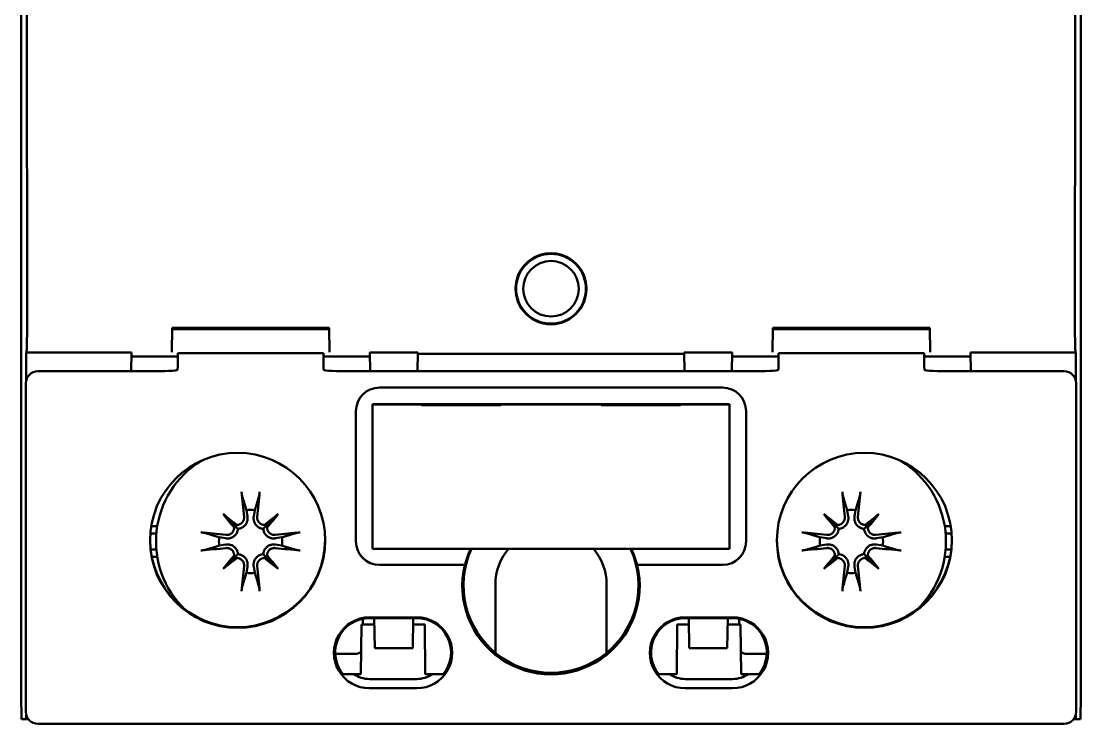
# Model space of a CAD drawing. Header units: millimetres. Extents: x 24 to 118, y 71 to 186.
# Drawn here: x 73.21 to 118.01, y 71.03 to 100.73 of the extents above; entities that cross this region are included whole.
import ezdxf

# ---------------------------------------------------------------- set-up
doc = ezdxf.new("R2010")
doc.units = ezdxf.units.MM
doc.header["$LTSCALE"] = 0.666667
doc.layers.add('Arêtes visibles(ISO)', color=7, linetype='Continuous', lineweight=50)

msp = doc.modelspace()

# ---------------------------------------------------------------- linework, layer by layer
at = {"layer": 'Arêtes visibles(ISO)'}
for p, q in [((73.214, 79.129), (73.214, 122.329)), ((118.014, 122.329), (118.014, 79.129)), ((79.597, 87.771), (79.579, 86.741)), ((79.596, 87.711), (86.232, 87.711)), ((79.597, 87.771), (86.231, 87.771)), ((86.249, 86.741), (86.231, 87.771)), ((104.997, 87.771), (104.979, 86.741)), ((104.996, 87.711), (111.632, 87.711)), ((104.997, 87.771), (111.631, 87.771)), ((111.649, 86.741), (111.631, 87.771)), ((73.423, 86.729), (73.435, 86.741)), ((73.423, 85.527), (73.423, 86.729)), ((73.423, 86.729), (77.88, 86.729)), ((77.866, 85.932), (77.88, 86.729)), ((77.877, 86.551), (79.838, 86.551)), ((79.838, 86.483), (79.838, 86.701)), ((85.99, 86.701), (79.838, 86.701)), ((85.99, 86.701), (85.99, 86.483)), ((85.99, 86.551), (87.951, 86.551)), ((87.948, 86.729), (89.984, 86.729)), ((87.948, 86.729), (87.962, 85.932)), ((89.984, 86.729), (89.97, 85.932)), ((89.983, 86.669), (101.244, 86.669)), ((101.243, 86.729), (103.28, 86.729)), ((101.243, 86.729), (101.257, 85.932)), ((103.266, 85.932), (103.28, 86.729)), ((103.277, 86.551), (105.238, 86.551)), ((105.238, 86.483), (105.238, 86.701)), ((111.39, 86.701), (105.238, 86.701)), ((111.39, 86.701), (111.39, 86.483)), ((111.39, 86.551), (113.351, 86.551)), ((113.348, 86.729), (117.804, 86.729)), ((113.348, 86.729), (113.362, 85.932)), ((117.792, 86.741), (117.804, 86.729)), ((117.804, 86.729), (117.805, 85.527)), ((73.914, 85.932), (78.328, 85.932)), ((87.5, 85.932), (103.728, 85.932)), ((112.9, 85.932), (117.314, 85.932)), ((73.414, 85.432), (73.414, 71.534)), ((88.364, 85.245), (102.864, 85.245)), ((117.814, 71.534), (117.814, 85.432)), ((87.364, 78.746), (87.364, 84.245)), ((89.014, 84.541), (88.064, 84.541)), ((88.064, 84.527), (88.064, 84.541)), ((88.064, 84.527), (90.134, 84.527)), ((88.064, 78.427), (88.064, 84.527)), ((89.014, 84.541), (89.014, 84.548)), ((89.014, 84.548), (90.112, 84.548)), ((90.134, 84.527), (90.112, 84.548)), ((93.516, 84.548), (90.112, 84.548)), ((90.134, 84.496), (90.134, 84.527)), ((93.494, 84.496), (90.134, 84.496)), ((93.516, 84.548), (93.494, 84.527)), ((93.494, 84.527), (97.734, 84.527)), ((93.494, 84.527), (93.494, 84.496)), ((93.516, 84.548), (94.614, 84.548)), ((94.614, 84.541), (94.614, 84.548)), ((96.614, 84.541), (94.614, 84.541)), ((96.614, 84.541), (96.614, 84.548)), ((96.614, 84.548), (97.712, 84.548)), ((97.734, 84.527), (97.712, 84.548)), ((101.116, 84.548), (97.712, 84.548)), ((97.734, 84.496), (97.734, 84.527)), ((101.094, 84.496), (97.734, 84.496)), ((101.116, 84.548), (101.094, 84.527)), ((101.094, 84.527), (103.164, 84.527)), ((101.094, 84.527), (101.094, 84.496)), ((101.116, 84.548), (102.214, 84.548)), ((102.214, 84.541), (102.214, 84.548)), ((103.164, 84.541), (102.214, 84.541)), ((103.164, 84.527), (103.164, 84.541)), ((103.164, 84.527), (103.164, 78.427)), ((103.864, 84.245), (103.864, 78.746)), ((81.753, 79.902), (82.241, 79.414)), ((82.737, 80.067), (82.782, 79.796)), ((83.045, 79.796), (83.091, 80.067)), ((84.074, 79.902), (83.587, 79.414)), ((107.153, 79.902), (107.641, 79.414)), ((108.137, 80.067), (108.182, 79.796)), ((108.445, 79.796), (108.491, 80.067)), ((109.474, 79.902), (108.987, 79.414)), ((78.713, 79.388), (78.967, 79.393)), ((82.241, 79.414), (82.377, 79.278)), ((83.587, 79.414), (83.45, 79.278)), ((107.641, 79.414), (107.777, 79.278)), ((108.987, 79.414), (108.85, 79.278)), ((112.26, 79.393), (112.515, 79.388)), ((73.214, 72.229), (73.214, 79.129)), ((78.676, 79.084), (78.928, 79.084)), ((81.859, 78.873), (81.587, 78.918)), ((84.24, 78.918), (83.969, 78.873)), ((107.259, 78.873), (106.987, 78.918)), ((109.64, 78.918), (109.369, 78.873)), ((112.552, 79.084), (112.299, 79.084)), ((118.014, 79.129), (118.014, 72.229)), ((81.587, 78.564), (81.859, 78.61)), ((83.969, 78.61), (84.24, 78.564)), ((103.164, 78.427), (88.064, 78.427)), ((106.987, 78.564), (107.259, 78.61)), ((109.369, 78.61), (109.64, 78.564)), ((78.688, 78.398), (78.928, 78.398)), ((78.967, 78.089), (78.735, 78.094)), ((81.753, 77.58), (82.241, 78.068)), ((82.241, 78.068), (82.377, 78.205)), ((83.587, 78.068), (83.45, 78.205)), ((84.074, 77.58), (83.587, 78.068)), ((107.153, 77.58), (107.641, 78.068)), ((107.641, 78.068), (107.777, 78.205)), ((108.987, 78.068), (108.85, 78.205)), ((109.474, 77.58), (108.987, 78.068)), ((112.492, 78.094), (112.26, 78.089)), ((112.54, 78.398), (112.299, 78.398)), ((82.782, 77.686), (82.737, 77.415)), ((83.091, 77.415), (83.045, 77.686)), ((88.364, 77.749), (91.978, 77.749)), ((91.967, 77.746), (88.364, 77.746)), ((91.978, 77.749), (91.967, 77.746)), ((99.26, 77.746), (99.249, 77.749)), ((99.249, 77.749), (102.864, 77.749)), ((102.864, 77.746), (99.26, 77.746)), ((108.182, 77.686), (108.137, 77.415)), ((108.491, 77.415), (108.445, 77.686)), ((93.264, 74.034), (93.264, 76.921)), ((97.964, 76.921), (97.964, 74.034)), ((87.664, 75.472), (87.664, 75.229)), ((87.938, 75.533), (89.938, 75.533)), ((89.938, 75.498), (87.938, 75.498)), ((88.144, 75.498), (88.166, 74.229)), ((89.788, 75.498), (89.766, 74.229)), ((101.29, 75.533), (103.29, 75.533)), ((103.29, 75.498), (101.29, 75.498)), ((101.439, 75.498), (101.462, 74.229)), ((103.061, 74.229), (103.084, 75.498)), ((103.564, 75.229), (103.564, 75.472)), ((87.599, 75.229), (87.578, 73.134)), ((88.149, 75.229), (87.599, 75.229)), ((90.278, 75.229), (89.783, 75.229)), ((90.278, 75.229), (90.299, 73.134)), ((100.949, 75.229), (100.928, 73.134)), ((101.444, 75.229), (100.949, 75.229)), ((103.628, 75.229), (103.079, 75.229)), ((103.628, 75.229), (103.649, 73.134)), ((87.364, 73.991), (86.492, 73.991)), ((88.166, 74.229), (89.766, 74.229)), ((101.462, 74.229), (103.061, 74.229)), ((104.736, 73.991), (103.864, 73.991)), ((86.818, 73.134), (87.276, 73.134)), ((87.276, 73.134), (87.578, 73.134)), ((90.299, 73.134), (90.6, 73.134)), ((90.6, 73.134), (91.058, 73.134)), ((100.17, 73.134), (100.628, 73.134)), ((100.628, 73.134), (100.928, 73.134)), ((103.649, 73.134), (103.952, 73.134)), ((103.952, 73.134), (104.409, 73.134)), ((89.938, 72.926), (87.938, 72.926)), ((101.29, 72.926), (103.29, 72.926)), ((73.231, 71.229), (73.214, 72.229)), ((89.938, 72.534), (87.938, 72.534)), ((103.29, 72.534), (101.29, 72.534)), ((118.014, 72.229), (117.996, 71.229)), ((73.418, 71.229), (73.419, 71.465)), ((117.809, 71.465), (117.809, 71.229)), ((73.231, 71.229), (73.418, 71.229)), ((73.418, 71.229), (73.518, 71.229)), ((73.914, 71.034), (73.957, 71.034)), ((73.957, 71.034), (117.27, 71.034)), ((117.27, 71.034), (117.314, 71.034)), ((117.71, 71.229), (117.809, 71.229)), ((117.809, 71.229), (117.996, 71.229))]:
    msp.add_line(p, q, dxfattribs=at)
at = {"layer": 'Arêtes visibles(ISO)', "flags": 128}
for points in [[(94.165, 89.033), (94.139, 89.145), (94.123, 89.258), (94.115, 89.37), (94.115, 89.48), (94.124, 89.592), (94.141, 89.704), (94.167, 89.817), (94.202, 89.927), (94.245, 90.035), (94.297, 90.14), (94.357, 90.239), (94.423, 90.333), (94.495, 90.42), (94.572, 90.5), (94.655, 90.575), (94.746, 90.644), (94.843, 90.708), (94.945, 90.764), (95.052, 90.812), (95.162, 90.851), (95.275, 90.882), (95.389, 90.904), (95.502, 90.917), (95.614, 90.921)], [(95.614, 90.921), (95.726, 90.917), (95.839, 90.904), (95.953, 90.882), (96.065, 90.851), (96.176, 90.812), (96.282, 90.764), (96.385, 90.708), (96.482, 90.644), (96.572, 90.575), (96.656, 90.5), (96.733, 90.42), (96.805, 90.333), (96.871, 90.239), (96.93, 90.14), (96.982, 90.035), (97.026, 89.927), (97.06, 89.817), (97.086, 89.704), (97.104, 89.592), (97.113, 89.48), (97.113, 89.37), (97.105, 89.258), (97.088, 89.145), (97.063, 89.033)], [(97.063, 89.033), (97.013, 88.881), (96.945, 88.731), (96.86, 88.587), (96.76, 88.454), (96.647, 88.334), (96.527, 88.231), (96.396, 88.141), (96.251, 88.064), (96.097, 88.001), (95.936, 87.957), (95.774, 87.93), (95.614, 87.921), (95.454, 87.93), (95.291, 87.957), (95.131, 88.001), (94.976, 88.064), (94.832, 88.141), (94.7, 88.231), (94.58, 88.334), (94.468, 88.454), (94.367, 88.587), (94.282, 88.731), (94.215, 88.881), (94.165, 89.033)], [(79.799, 85.974), (79.801, 85.975), (79.803, 85.975), (79.805, 85.976), (79.806, 85.977), (79.808, 85.978), (79.809, 85.979), (79.811, 85.981), (79.812, 85.983), (79.814, 85.985), (79.815, 85.987), (79.816, 85.989), (79.817, 85.992), (79.818, 85.994), (79.819, 85.997), (79.82, 86), (79.821, 86.004), (79.822, 86.007), (79.823, 86.011), (79.824, 86.014), (79.824, 86.018), (79.825, 86.023), (79.825, 86.027), (79.826, 86.032), (79.826, 86.036)], [(86.001, 86.036), (86.002, 86.032), (86.002, 86.027), (86.003, 86.023), (86.003, 86.018), (86.004, 86.014), (86.004, 86.011), (86.005, 86.007), (86.006, 86.004), (86.007, 86), (86.008, 85.997), (86.009, 85.994), (86.01, 85.992), (86.011, 85.989), (86.013, 85.987), (86.014, 85.985), (86.015, 85.983), (86.017, 85.981), (86.018, 85.979), (86.02, 85.978), (86.021, 85.977), (86.023, 85.976), (86.025, 85.975), (86.026, 85.975), (86.028, 85.974)], [(105.199, 85.974), (105.201, 85.975), (105.203, 85.975), (105.205, 85.976), (105.206, 85.977), (105.208, 85.978), (105.209, 85.979), (105.211, 85.981), (105.212, 85.983), (105.214, 85.985), (105.215, 85.987), (105.216, 85.989), (105.217, 85.992), (105.218, 85.994), (105.219, 85.997), (105.22, 86), (105.221, 86.004), (105.222, 86.007), (105.223, 86.011), (105.224, 86.014), (105.224, 86.018), (105.225, 86.023), (105.225, 86.027), (105.226, 86.032), (105.226, 86.036)], [(111.401, 86.036), (111.402, 86.032), (111.402, 86.027), (111.403, 86.023), (111.403, 86.018), (111.404, 86.014), (111.404, 86.011), (111.405, 86.007), (111.406, 86.004), (111.407, 86), (111.408, 85.997), (111.409, 85.994), (111.41, 85.992), (111.411, 85.989), (111.413, 85.987), (111.414, 85.985), (111.415, 85.983), (111.417, 85.981), (111.418, 85.979), (111.42, 85.978), (111.421, 85.977), (111.423, 85.976), (111.425, 85.975), (111.426, 85.975), (111.428, 85.974)], [(82.563, 80.639), (82.562, 80.643), (82.561, 80.648), (82.559, 80.654), (82.558, 80.66), (82.556, 80.667), (82.555, 80.673), (82.553, 80.681), (82.552, 80.688), (82.55, 80.697), (82.549, 80.705), (82.548, 80.714), (82.546, 80.723), (82.545, 80.732), (82.543, 80.741), (82.542, 80.751), (82.541, 80.761), (82.539, 80.771), (82.538, 80.781), (82.537, 80.79), (82.536, 80.8), (82.535, 80.81), (82.534, 80.82), (82.533, 80.83), (82.532, 80.839)], [(83.296, 80.839), (83.295, 80.83), (83.294, 80.82), (83.293, 80.81), (83.292, 80.8), (83.291, 80.79), (83.289, 80.781), (83.288, 80.771), (83.287, 80.761), (83.286, 80.751), (83.284, 80.741), (83.283, 80.732), (83.281, 80.723), (83.28, 80.714), (83.279, 80.705), (83.277, 80.697), (83.276, 80.688), (83.274, 80.681), (83.273, 80.673), (83.271, 80.667), (83.27, 80.66), (83.268, 80.654), (83.267, 80.648), (83.266, 80.643), (83.264, 80.639)], [(107.963, 80.639), (107.962, 80.643), (107.961, 80.648), (107.959, 80.654), (107.958, 80.66), (107.956, 80.667), (107.955, 80.673), (107.953, 80.681), (107.952, 80.688), (107.95, 80.697), (107.949, 80.705), (107.948, 80.714), (107.946, 80.723), (107.945, 80.732), (107.943, 80.741), (107.942, 80.751), (107.941, 80.761), (107.939, 80.771), (107.938, 80.781), (107.937, 80.79), (107.936, 80.8), (107.935, 80.81), (107.934, 80.82), (107.933, 80.83), (107.932, 80.839)], [(108.696, 80.839), (108.695, 80.83), (108.694, 80.82), (108.693, 80.81), (108.692, 80.8), (108.691, 80.79), (108.689, 80.781), (108.688, 80.771), (108.687, 80.761), (108.686, 80.751), (108.684, 80.741), (108.683, 80.732), (108.681, 80.723), (108.68, 80.714), (108.679, 80.705), (108.677, 80.697), (108.676, 80.688), (108.674, 80.681), (108.673, 80.673), (108.671, 80.667), (108.67, 80.66), (108.668, 80.654), (108.667, 80.648), (108.666, 80.643), (108.664, 80.639)], [(82.563, 80.638), (82.572, 80.61), (82.58, 80.583), (82.589, 80.555), (82.597, 80.528), (82.605, 80.502), (82.613, 80.476), (82.62, 80.45), (82.628, 80.425), (82.636, 80.4), (82.643, 80.376), (82.65, 80.352), (82.658, 80.328), (82.665, 80.304), (82.672, 80.281), (82.679, 80.258), (82.686, 80.236), (82.692, 80.214), (82.699, 80.192), (82.705, 80.171), (82.712, 80.149), (82.718, 80.128), (82.724, 80.108), (82.731, 80.088), (82.737, 80.067)], [(83.091, 80.067), (83.097, 80.088), (83.103, 80.108), (83.109, 80.128), (83.116, 80.149), (83.122, 80.171), (83.129, 80.192), (83.135, 80.214), (83.142, 80.236), (83.149, 80.258), (83.156, 80.281), (83.163, 80.304), (83.17, 80.328), (83.177, 80.352), (83.184, 80.376), (83.192, 80.4), (83.199, 80.425), (83.207, 80.45), (83.215, 80.476), (83.223, 80.502), (83.231, 80.528), (83.239, 80.555), (83.247, 80.583), (83.256, 80.61), (83.264, 80.638)], [(107.963, 80.638), (107.972, 80.61), (107.98, 80.583), (107.989, 80.555), (107.997, 80.528), (108.005, 80.502), (108.013, 80.476), (108.02, 80.45), (108.028, 80.425), (108.036, 80.4), (108.043, 80.376), (108.05, 80.352), (108.058, 80.328), (108.065, 80.304), (108.072, 80.281), (108.079, 80.258), (108.086, 80.236), (108.092, 80.214), (108.099, 80.192), (108.105, 80.171), (108.112, 80.149), (108.118, 80.128), (108.124, 80.108), (108.131, 80.088), (108.137, 80.067)], [(108.491, 80.067), (108.497, 80.088), (108.503, 80.108), (108.509, 80.128), (108.516, 80.149), (108.522, 80.171), (108.529, 80.192), (108.535, 80.214), (108.542, 80.236), (108.549, 80.258), (108.556, 80.281), (108.563, 80.304), (108.57, 80.328), (108.577, 80.352), (108.584, 80.376), (108.592, 80.4), (108.599, 80.425), (108.607, 80.45), (108.615, 80.476), (108.623, 80.502), (108.631, 80.528), (108.639, 80.555), (108.647, 80.583), (108.656, 80.61), (108.664, 80.638)], [(82.636, 79.778), (82.637, 79.758), (82.637, 79.737), (82.636, 79.715), (82.633, 79.694), (82.628, 79.672), (82.622, 79.651), (82.615, 79.631), (82.606, 79.611), (82.596, 79.592), (82.584, 79.574), (82.572, 79.557), (82.559, 79.541), (82.544, 79.525), (82.528, 79.511), (82.51, 79.497), (82.492, 79.485), (82.473, 79.474), (82.453, 79.465), (82.433, 79.457), (82.412, 79.45), (82.391, 79.445), (82.37, 79.442), (82.35, 79.44), (82.328, 79.439)], [(82.782, 79.796), (82.786, 79.769), (82.788, 79.74), (82.788, 79.711), (82.787, 79.682), (82.783, 79.652), (82.778, 79.622), (82.77, 79.593), (82.76, 79.565), (82.749, 79.537), (82.737, 79.511), (82.722, 79.485), (82.705, 79.459), (82.685, 79.434), (82.663, 79.41), (82.64, 79.387), (82.615, 79.366), (82.588, 79.348), (82.561, 79.331), (82.533, 79.317), (82.503, 79.305), (82.472, 79.294), (82.44, 79.286), (82.409, 79.281), (82.377, 79.278)], [(83.45, 79.278), (83.419, 79.281), (83.387, 79.286), (83.356, 79.294), (83.325, 79.305), (83.295, 79.317), (83.266, 79.331), (83.239, 79.348), (83.213, 79.366), (83.188, 79.387), (83.164, 79.41), (83.142, 79.434), (83.123, 79.459), (83.106, 79.485), (83.091, 79.511), (83.078, 79.537), (83.067, 79.565), (83.058, 79.593), (83.05, 79.622), (83.044, 79.652), (83.041, 79.682), (83.039, 79.711), (83.04, 79.74), (83.042, 79.769), (83.045, 79.796)], [(83.499, 79.439), (83.478, 79.44), (83.457, 79.442), (83.436, 79.446), (83.415, 79.451), (83.394, 79.457), (83.373, 79.465), (83.353, 79.475), (83.334, 79.486), (83.316, 79.498), (83.299, 79.511), (83.284, 79.525), (83.269, 79.54), (83.256, 79.557), (83.243, 79.574), (83.231, 79.593), (83.221, 79.612), (83.212, 79.632), (83.205, 79.653), (83.199, 79.674), (83.194, 79.695), (83.192, 79.716), (83.19, 79.737), (83.19, 79.757), (83.192, 79.778)], [(108.036, 79.778), (108.037, 79.758), (108.037, 79.737), (108.036, 79.715), (108.033, 79.694), (108.028, 79.672), (108.022, 79.651), (108.015, 79.631), (108.006, 79.611), (107.996, 79.592), (107.984, 79.574), (107.972, 79.557), (107.959, 79.541), (107.944, 79.525), (107.928, 79.511), (107.91, 79.497), (107.892, 79.485), (107.873, 79.474), (107.853, 79.465), (107.833, 79.457), (107.812, 79.45), (107.791, 79.445), (107.77, 79.442), (107.75, 79.44), (107.728, 79.439)], [(108.182, 79.796), (108.186, 79.769), (108.188, 79.74), (108.188, 79.711), (108.187, 79.682), (108.183, 79.652), (108.178, 79.622), (108.17, 79.593), (108.16, 79.565), (108.149, 79.537), (108.137, 79.511), (108.122, 79.485), (108.105, 79.459), (108.085, 79.434), (108.063, 79.41), (108.04, 79.387), (108.015, 79.366), (107.988, 79.348), (107.961, 79.331), (107.933, 79.317), (107.903, 79.305), (107.872, 79.294), (107.84, 79.286), (107.809, 79.281), (107.777, 79.278)], [(108.85, 79.278), (108.819, 79.281), (108.787, 79.286), (108.756, 79.294), (108.725, 79.305), (108.695, 79.317), (108.666, 79.331), (108.639, 79.348), (108.613, 79.366), (108.588, 79.387), (108.564, 79.41), (108.542, 79.434), (108.523, 79.459), (108.506, 79.485), (108.491, 79.511), (108.478, 79.537), (108.467, 79.565), (108.458, 79.593), (108.45, 79.622), (108.444, 79.652), (108.441, 79.682), (108.439, 79.711), (108.44, 79.74), (108.442, 79.769), (108.445, 79.796)], [(108.899, 79.439), (108.878, 79.44), (108.857, 79.442), (108.836, 79.446), (108.815, 79.451), (108.794, 79.457), (108.773, 79.465), (108.753, 79.475), (108.734, 79.486), (108.716, 79.498), (108.699, 79.511), (108.684, 79.525), (108.669, 79.54), (108.656, 79.557), (108.643, 79.574), (108.631, 79.593), (108.621, 79.612), (108.612, 79.632), (108.605, 79.653), (108.599, 79.674), (108.594, 79.695), (108.592, 79.716), (108.59, 79.737), (108.59, 79.757), (108.592, 79.778)], [(82.216, 79.327), (82.215, 79.306), (82.213, 79.285), (82.209, 79.263), (82.204, 79.242), (82.198, 79.221), (82.19, 79.201), (82.18, 79.181), (82.169, 79.162), (82.157, 79.144), (82.144, 79.127), (82.13, 79.111), (82.114, 79.097), (82.098, 79.083), (82.081, 79.07), (82.062, 79.059), (82.043, 79.048), (82.023, 79.039), (82.002, 79.032), (81.981, 79.026), (81.96, 79.022), (81.939, 79.019), (81.918, 79.018), (81.897, 79.018), (81.876, 79.019)], [(83.951, 79.019), (83.93, 79.018), (83.909, 79.018), (83.888, 79.019), (83.866, 79.022), (83.845, 79.026), (83.824, 79.033), (83.803, 79.04), (83.783, 79.049), (83.764, 79.059), (83.746, 79.071), (83.729, 79.083), (83.713, 79.096), (83.698, 79.111), (83.683, 79.127), (83.67, 79.145), (83.658, 79.163), (83.647, 79.182), (83.637, 79.202), (83.629, 79.222), (83.623, 79.243), (83.618, 79.264), (83.614, 79.285), (83.612, 79.305), (83.612, 79.327)], [(107.616, 79.327), (107.615, 79.306), (107.613, 79.285), (107.609, 79.263), (107.604, 79.242), (107.598, 79.221), (107.59, 79.201), (107.58, 79.181), (107.569, 79.162), (107.557, 79.144), (107.544, 79.127), (107.53, 79.111), (107.514, 79.097), (107.498, 79.083), (107.481, 79.07), (107.462, 79.059), (107.443, 79.048), (107.423, 79.039), (107.402, 79.032), (107.381, 79.026), (107.36, 79.022), (107.339, 79.019), (107.318, 79.018), (107.297, 79.018), (107.276, 79.019)], [(109.351, 79.019), (109.33, 79.018), (109.309, 79.018), (109.288, 79.019), (109.266, 79.022), (109.245, 79.026), (109.224, 79.033), (109.203, 79.04), (109.183, 79.049), (109.164, 79.059), (109.146, 79.071), (109.129, 79.083), (109.113, 79.096), (109.098, 79.111), (109.083, 79.127), (109.07, 79.145), (109.058, 79.163), (109.047, 79.182), (109.037, 79.202), (109.029, 79.222), (109.023, 79.243), (109.018, 79.264), (109.014, 79.285), (109.012, 79.305), (109.012, 79.327)], [(80.816, 79.123), (80.825, 79.122), (80.835, 79.121), (80.845, 79.12), (80.855, 79.119), (80.865, 79.118), (80.874, 79.117), (80.884, 79.116), (80.894, 79.114), (80.904, 79.113), (80.914, 79.112), (80.923, 79.11), (80.932, 79.109), (80.941, 79.107), (80.95, 79.106), (80.958, 79.104), (80.966, 79.103), (80.974, 79.101), (80.982, 79.1), (80.988, 79.099), (80.995, 79.097), (81.001, 79.096), (81.007, 79.094), (81.012, 79.093), (81.016, 79.092)], [(81.587, 78.918), (81.567, 78.924), (81.547, 78.931), (81.526, 78.937), (81.506, 78.943), (81.484, 78.95), (81.463, 78.956), (81.441, 78.963), (81.419, 78.969), (81.396, 78.976), (81.374, 78.983), (81.351, 78.99), (81.327, 78.997), (81.303, 79.004), (81.279, 79.012), (81.255, 79.019), (81.23, 79.027), (81.205, 79.034), (81.179, 79.042), (81.153, 79.05), (81.127, 79.058), (81.1, 79.066), (81.072, 79.075), (81.045, 79.083), (81.016, 79.092)], [(82.377, 79.278), (82.374, 79.246), (82.369, 79.215), (82.361, 79.183), (82.35, 79.152), (82.338, 79.122), (82.324, 79.094), (82.307, 79.067), (82.289, 79.04), (82.268, 79.015), (82.245, 78.991), (82.221, 78.97), (82.196, 78.95), (82.17, 78.933), (82.144, 78.918), (82.118, 78.906), (82.09, 78.894), (82.062, 78.885), (82.033, 78.877), (82.003, 78.872), (81.973, 78.868), (81.944, 78.867), (81.915, 78.867), (81.886, 78.869), (81.859, 78.873)], [(83.969, 78.873), (83.941, 78.869), (83.913, 78.867), (83.884, 78.867), (83.854, 78.868), (83.824, 78.872), (83.795, 78.877), (83.766, 78.885), (83.737, 78.894), (83.71, 78.906), (83.683, 78.918), (83.657, 78.933), (83.632, 78.95), (83.606, 78.97), (83.582, 78.991), (83.56, 79.015), (83.539, 79.04), (83.52, 79.067), (83.504, 79.094), (83.49, 79.122), (83.477, 79.152), (83.467, 79.183), (83.459, 79.215), (83.453, 79.246), (83.45, 79.278)], [(84.811, 79.092), (84.783, 79.083), (84.755, 79.075), (84.728, 79.066), (84.701, 79.058), (84.675, 79.05), (84.648, 79.042), (84.623, 79.034), (84.598, 79.027), (84.573, 79.019), (84.548, 79.012), (84.524, 79.004), (84.5, 78.997), (84.477, 78.99), (84.454, 78.983), (84.431, 78.976), (84.409, 78.969), (84.386, 78.963), (84.365, 78.956), (84.343, 78.95), (84.322, 78.943), (84.301, 78.937), (84.28, 78.931), (84.26, 78.924), (84.24, 78.918)], [(84.811, 79.092), (84.816, 79.093), (84.821, 79.094), (84.827, 79.096), (84.833, 79.097), (84.839, 79.099), (84.846, 79.1), (84.853, 79.101), (84.861, 79.103), (84.869, 79.104), (84.878, 79.106), (84.887, 79.107), (84.895, 79.109), (84.904, 79.11), (84.914, 79.112), (84.924, 79.113), (84.934, 79.114), (84.943, 79.116), (84.953, 79.117), (84.963, 79.118), (84.972, 79.119), (84.982, 79.12), (84.992, 79.121), (85.002, 79.122), (85.012, 79.123)], [(106.216, 79.123), (106.225, 79.122), (106.235, 79.121), (106.245, 79.12), (106.255, 79.119), (106.265, 79.118), (106.274, 79.117), (106.284, 79.116), (106.294, 79.114), (106.304, 79.113), (106.314, 79.112), (106.323, 79.11), (106.332, 79.109), (106.341, 79.107), (106.35, 79.106), (106.358, 79.104), (106.366, 79.103), (106.374, 79.101), (106.382, 79.1), (106.388, 79.099), (106.395, 79.097), (106.401, 79.096), (106.407, 79.094), (106.412, 79.093), (106.416, 79.092)], [(106.987, 78.918), (106.967, 78.924), (106.947, 78.931), (106.926, 78.937), (106.906, 78.943), (106.884, 78.95), (106.863, 78.956), (106.841, 78.963), (106.819, 78.969), (106.796, 78.976), (106.774, 78.983), (106.751, 78.99), (106.727, 78.997), (106.703, 79.004), (106.679, 79.012), (106.655, 79.019), (106.63, 79.027), (106.605, 79.034), (106.579, 79.042), (106.553, 79.05), (106.527, 79.058), (106.5, 79.066), (106.472, 79.075), (106.445, 79.083), (106.416, 79.092)], [(107.777, 79.278), (107.774, 79.246), (107.769, 79.215), (107.761, 79.183), (107.75, 79.152), (107.738, 79.122), (107.724, 79.094), (107.707, 79.067), (107.689, 79.04), (107.668, 79.015), (107.645, 78.991), (107.621, 78.97), (107.596, 78.95), (107.57, 78.933), (107.544, 78.918), (107.518, 78.906), (107.49, 78.894), (107.462, 78.885), (107.433, 78.877), (107.403, 78.872), (107.373, 78.868), (107.344, 78.867), (107.315, 78.867), (107.286, 78.869), (107.259, 78.873)], [(109.369, 78.873), (109.341, 78.869), (109.313, 78.867), (109.284, 78.867), (109.254, 78.868), (109.224, 78.872), (109.195, 78.877), (109.166, 78.885), (109.137, 78.894), (109.11, 78.906), (109.083, 78.918), (109.057, 78.933), (109.032, 78.95), (109.006, 78.97), (108.982, 78.991), (108.96, 79.015), (108.939, 79.04), (108.92, 79.067), (108.904, 79.094), (108.89, 79.122), (108.877, 79.152), (108.867, 79.183), (108.859, 79.215), (108.853, 79.246), (108.85, 79.278)], [(110.211, 79.092), (110.183, 79.083), (110.155, 79.075), (110.128, 79.066), (110.101, 79.058), (110.075, 79.05), (110.048, 79.042), (110.023, 79.034), (109.998, 79.027), (109.973, 79.019), (109.948, 79.012), (109.924, 79.004), (109.9, 78.997), (109.877, 78.99), (109.854, 78.983), (109.831, 78.976), (109.809, 78.969), (109.786, 78.963), (109.765, 78.956), (109.743, 78.95), (109.722, 78.943), (109.701, 78.937), (109.68, 78.931), (109.66, 78.924), (109.64, 78.918)], [(110.211, 79.092), (110.216, 79.093), (110.221, 79.094), (110.227, 79.096), (110.233, 79.097), (110.239, 79.099), (110.246, 79.1), (110.253, 79.101), (110.261, 79.103), (110.269, 79.104), (110.278, 79.106), (110.287, 79.107), (110.295, 79.109), (110.304, 79.11), (110.314, 79.112), (110.324, 79.113), (110.334, 79.114), (110.343, 79.116), (110.353, 79.117), (110.363, 79.118), (110.372, 79.119), (110.382, 79.12), (110.392, 79.121), (110.402, 79.122), (110.412, 79.123)], [(81.016, 78.391), (81.045, 78.399), (81.072, 78.408), (81.1, 78.416), (81.127, 78.424), (81.153, 78.432), (81.179, 78.44), (81.205, 78.448), (81.23, 78.456), (81.255, 78.463), (81.279, 78.471), (81.303, 78.478), (81.327, 78.485), (81.351, 78.492), (81.374, 78.499), (81.396, 78.506), (81.419, 78.513), (81.441, 78.52), (81.463, 78.526), (81.484, 78.533), (81.506, 78.539), (81.526, 78.546), (81.547, 78.552), (81.567, 78.558), (81.587, 78.564)], [(81.859, 78.61), (81.886, 78.613), (81.915, 78.615), (81.944, 78.616), (81.973, 78.614), (82.003, 78.611), (82.033, 78.605), (82.062, 78.597), (82.09, 78.588), (82.118, 78.577), (82.144, 78.564), (82.17, 78.549), (82.196, 78.532), (82.221, 78.513), (82.245, 78.491), (82.268, 78.467), (82.289, 78.442), (82.307, 78.416), (82.324, 78.389), (82.338, 78.36), (82.35, 78.33), (82.361, 78.299), (82.369, 78.268), (82.374, 78.236), (82.377, 78.205)], [(81.876, 78.463), (81.897, 78.465), (81.918, 78.465), (81.94, 78.463), (81.961, 78.46), (81.983, 78.456), (82.004, 78.45), (82.024, 78.442), (82.044, 78.433), (82.063, 78.423), (82.081, 78.412), (82.098, 78.399), (82.114, 78.386), (82.13, 78.371), (82.144, 78.355), (82.157, 78.338), (82.17, 78.319), (82.181, 78.3), (82.19, 78.28), (82.198, 78.26), (82.205, 78.239), (82.21, 78.218), (82.213, 78.198), (82.215, 78.177), (82.216, 78.156)], [(83.45, 78.205), (83.453, 78.236), (83.459, 78.268), (83.467, 78.299), (83.477, 78.33), (83.49, 78.36), (83.504, 78.389), (83.52, 78.416), (83.539, 78.442), (83.56, 78.467), (83.582, 78.491), (83.606, 78.513), (83.632, 78.532), (83.657, 78.549), (83.683, 78.564), (83.71, 78.577), (83.737, 78.588), (83.766, 78.597), (83.795, 78.605), (83.824, 78.611), (83.854, 78.614), (83.884, 78.616), (83.913, 78.615), (83.941, 78.613), (83.969, 78.61)], [(83.612, 78.156), (83.612, 78.176), (83.615, 78.198), (83.618, 78.219), (83.623, 78.24), (83.63, 78.261), (83.638, 78.282), (83.648, 78.302), (83.659, 78.321), (83.671, 78.339), (83.684, 78.355), (83.698, 78.371), (83.713, 78.386), (83.729, 78.399), (83.747, 78.412), (83.765, 78.424), (83.785, 78.434), (83.805, 78.443), (83.825, 78.45), (83.846, 78.456), (83.867, 78.46), (83.889, 78.463), (83.909, 78.465), (83.93, 78.465), (83.951, 78.463)], [(84.24, 78.564), (84.26, 78.558), (84.28, 78.552), (84.301, 78.546), (84.322, 78.539), (84.343, 78.533), (84.365, 78.526), (84.386, 78.52), (84.409, 78.513), (84.431, 78.506), (84.454, 78.499), (84.477, 78.492), (84.5, 78.485), (84.524, 78.478), (84.548, 78.471), (84.573, 78.463), (84.598, 78.456), (84.623, 78.448), (84.648, 78.44), (84.675, 78.432), (84.701, 78.424), (84.728, 78.416), (84.755, 78.408), (84.783, 78.399), (84.811, 78.391)], [(106.416, 78.391), (106.445, 78.399), (106.472, 78.408), (106.5, 78.416), (106.527, 78.424), (106.553, 78.432), (106.579, 78.44), (106.605, 78.448), (106.63, 78.456), (106.655, 78.463), (106.679, 78.471), (106.703, 78.478), (106.727, 78.485), (106.751, 78.492), (106.774, 78.499), (106.796, 78.506), (106.819, 78.513), (106.841, 78.52), (106.863, 78.526), (106.884, 78.533), (106.906, 78.539), (106.926, 78.546), (106.947, 78.552), (106.967, 78.558), (106.987, 78.564)], [(107.259, 78.61), (107.286, 78.613), (107.315, 78.615), (107.344, 78.616), (107.373, 78.614), (107.403, 78.611), (107.433, 78.605), (107.462, 78.597), (107.49, 78.588), (107.518, 78.577), (107.544, 78.564), (107.57, 78.549), (107.596, 78.532), (107.621, 78.513), (107.645, 78.491), (107.668, 78.467), (107.689, 78.442), (107.707, 78.416), (107.724, 78.389), (107.738, 78.36), (107.75, 78.33), (107.761, 78.299), (107.769, 78.268), (107.774, 78.236), (107.777, 78.205)], [(107.276, 78.463), (107.297, 78.465), (107.318, 78.465), (107.34, 78.463), (107.361, 78.46), (107.383, 78.456), (107.404, 78.45), (107.424, 78.442), (107.444, 78.433), (107.463, 78.423), (107.481, 78.412), (107.498, 78.399), (107.514, 78.386), (107.53, 78.371), (107.544, 78.355), (107.557, 78.338), (107.57, 78.319), (107.581, 78.3), (107.59, 78.28), (107.598, 78.26), (107.605, 78.239), (107.61, 78.218), (107.613, 78.198), (107.615, 78.177), (107.616, 78.156)], [(108.85, 78.205), (108.853, 78.236), (108.859, 78.268), (108.867, 78.299), (108.877, 78.33), (108.89, 78.36), (108.904, 78.389), (108.92, 78.416), (108.939, 78.442), (108.96, 78.467), (108.982, 78.491), (109.006, 78.513), (109.032, 78.532), (109.057, 78.549), (109.083, 78.564), (109.11, 78.577), (109.137, 78.588), (109.166, 78.597), (109.195, 78.605), (109.224, 78.611), (109.254, 78.614), (109.284, 78.616), (109.313, 78.615), (109.341, 78.613), (109.369, 78.61)], [(109.012, 78.156), (109.012, 78.176), (109.015, 78.198), (109.018, 78.219), (109.023, 78.24), (109.03, 78.261), (109.038, 78.282), (109.048, 78.302), (109.059, 78.321), (109.071, 78.339), (109.084, 78.355), (109.098, 78.371), (109.113, 78.386), (109.129, 78.399), (109.147, 78.412), (109.165, 78.424), (109.185, 78.434), (109.205, 78.443), (109.225, 78.45), (109.246, 78.456), (109.267, 78.46), (109.289, 78.463), (109.309, 78.465), (109.33, 78.465), (109.351, 78.463)], [(109.64, 78.564), (109.66, 78.558), (109.68, 78.552), (109.701, 78.546), (109.722, 78.539), (109.743, 78.533), (109.765, 78.526), (109.786, 78.52), (109.809, 78.513), (109.831, 78.506), (109.854, 78.499), (109.877, 78.492), (109.9, 78.485), (109.924, 78.478), (109.948, 78.471), (109.973, 78.463), (109.998, 78.456), (110.023, 78.448), (110.048, 78.44), (110.075, 78.432), (110.101, 78.424), (110.128, 78.416), (110.155, 78.408), (110.183, 78.399), (110.211, 78.391)], [(81.016, 78.391), (81.012, 78.389), (81.007, 78.388), (81.001, 78.387), (80.995, 78.385), (80.988, 78.384), (80.982, 78.382), (80.974, 78.381), (80.966, 78.379), (80.958, 78.378), (80.95, 78.376), (80.941, 78.375), (80.932, 78.374), (80.923, 78.372), (80.914, 78.371), (80.904, 78.369), (80.894, 78.368), (80.884, 78.367), (80.874, 78.366), (80.865, 78.364), (80.855, 78.363), (80.845, 78.362), (80.835, 78.361), (80.825, 78.36), (80.816, 78.359)], [(82.328, 78.043), (82.349, 78.042), (82.37, 78.04), (82.392, 78.037), (82.413, 78.032), (82.434, 78.025), (82.454, 78.017), (82.474, 78.007), (82.493, 77.996), (82.511, 77.984), (82.528, 77.971), (82.544, 77.957), (82.558, 77.942), (82.572, 77.926), (82.585, 77.908), (82.596, 77.89), (82.607, 77.87), (82.615, 77.85), (82.623, 77.83), (82.629, 77.809), (82.633, 77.788), (82.636, 77.766), (82.637, 77.746), (82.637, 77.725), (82.636, 77.704)], [(82.377, 78.205), (82.409, 78.202), (82.44, 78.196), (82.472, 78.188), (82.503, 78.178), (82.533, 78.165), (82.561, 78.151), (82.588, 78.135), (82.615, 78.116), (82.64, 78.095), (82.663, 78.073), (82.685, 78.048), (82.705, 78.023), (82.722, 77.997), (82.737, 77.972), (82.749, 77.945), (82.76, 77.918), (82.77, 77.889), (82.778, 77.86), (82.783, 77.83), (82.787, 77.801), (82.788, 77.771), (82.788, 77.742), (82.786, 77.714), (82.782, 77.686)], [(83.045, 77.686), (83.042, 77.714), (83.04, 77.742), (83.039, 77.771), (83.041, 77.801), (83.044, 77.83), (83.05, 77.86), (83.058, 77.889), (83.067, 77.918), (83.078, 77.945), (83.091, 77.972), (83.106, 77.997), (83.123, 78.023), (83.142, 78.048), (83.164, 78.073), (83.188, 78.095), (83.213, 78.116), (83.239, 78.135), (83.266, 78.151), (83.295, 78.165), (83.325, 78.178), (83.356, 78.188), (83.387, 78.196), (83.419, 78.202), (83.45, 78.205)], [(83.192, 77.704), (83.19, 77.725), (83.19, 77.746), (83.192, 77.767), (83.195, 77.789), (83.199, 77.81), (83.205, 77.831), (83.213, 77.852), (83.222, 77.872), (83.232, 77.891), (83.243, 77.909), (83.255, 77.926), (83.269, 77.942), (83.284, 77.957), (83.3, 77.971), (83.317, 77.985), (83.335, 77.997), (83.355, 78.008), (83.375, 78.018), (83.395, 78.026), (83.416, 78.032), (83.436, 78.037), (83.457, 78.04), (83.478, 78.042), (83.499, 78.043)], [(85.012, 78.359), (85.002, 78.36), (84.992, 78.361), (84.982, 78.362), (84.972, 78.363), (84.963, 78.364), (84.953, 78.366), (84.943, 78.367), (84.934, 78.368), (84.924, 78.369), (84.914, 78.371), (84.904, 78.372), (84.895, 78.374), (84.887, 78.375), (84.878, 78.376), (84.869, 78.378), (84.861, 78.379), (84.853, 78.381), (84.846, 78.382), (84.839, 78.384), (84.833, 78.385), (84.827, 78.387), (84.821, 78.388), (84.816, 78.389), (84.811, 78.391)], [(106.416, 78.391), (106.412, 78.389), (106.407, 78.388), (106.401, 78.387), (106.395, 78.385), (106.388, 78.384), (106.382, 78.382), (106.374, 78.381), (106.366, 78.379), (106.358, 78.378), (106.35, 78.376), (106.341, 78.375), (106.332, 78.374), (106.323, 78.372), (106.314, 78.371), (106.304, 78.369), (106.294, 78.368), (106.284, 78.367), (106.274, 78.366), (106.265, 78.364), (106.255, 78.363), (106.245, 78.362), (106.235, 78.361), (106.225, 78.36), (106.216, 78.359)], [(107.728, 78.043), (107.749, 78.042), (107.77, 78.04), (107.792, 78.037), (107.813, 78.032), (107.834, 78.025), (107.854, 78.017), (107.874, 78.007), (107.893, 77.996), (107.911, 77.984), (107.928, 77.971), (107.944, 77.957), (107.958, 77.942), (107.972, 77.926), (107.985, 77.908), (107.996, 77.89), (108.007, 77.87), (108.015, 77.85), (108.023, 77.83), (108.029, 77.809), (108.033, 77.788), (108.036, 77.766), (108.037, 77.746), (108.037, 77.725), (108.036, 77.704)], [(107.777, 78.205), (107.809, 78.202), (107.84, 78.196), (107.872, 78.188), (107.903, 78.178), (107.933, 78.165), (107.961, 78.151), (107.988, 78.135), (108.015, 78.116), (108.04, 78.095), (108.063, 78.073), (108.085, 78.048), (108.105, 78.023), (108.122, 77.997), (108.137, 77.972), (108.149, 77.945), (108.16, 77.918), (108.17, 77.889), (108.178, 77.86), (108.183, 77.83), (108.187, 77.801), (108.188, 77.771), (108.188, 77.742), (108.186, 77.714), (108.182, 77.686)], [(108.445, 77.686), (108.442, 77.714), (108.44, 77.742), (108.439, 77.771), (108.441, 77.801), (108.444, 77.83), (108.45, 77.86), (108.458, 77.889), (108.467, 77.918), (108.478, 77.945), (108.491, 77.972), (108.506, 77.997), (108.523, 78.023), (108.542, 78.048), (108.564, 78.073), (108.588, 78.095), (108.613, 78.116), (108.639, 78.135), (108.666, 78.151), (108.695, 78.165), (108.725, 78.178), (108.756, 78.188), (108.787, 78.196), (108.819, 78.202), (108.85, 78.205)], [(108.592, 77.704), (108.59, 77.725), (108.59, 77.746), (108.592, 77.767), (108.595, 77.789), (108.599, 77.81), (108.605, 77.831), (108.613, 77.852), (108.622, 77.872), (108.632, 77.891), (108.643, 77.909), (108.655, 77.926), (108.669, 77.942), (108.684, 77.957), (108.7, 77.971), (108.717, 77.985), (108.735, 77.997), (108.755, 78.008), (108.775, 78.018), (108.795, 78.026), (108.816, 78.032), (108.836, 78.037), (108.857, 78.04), (108.878, 78.042), (108.899, 78.043)], [(110.412, 78.359), (110.402, 78.36), (110.392, 78.361), (110.382, 78.362), (110.372, 78.363), (110.363, 78.364), (110.353, 78.366), (110.343, 78.367), (110.334, 78.368), (110.324, 78.369), (110.314, 78.371), (110.304, 78.372), (110.295, 78.374), (110.287, 78.375), (110.278, 78.376), (110.269, 78.378), (110.261, 78.379), (110.253, 78.381), (110.246, 78.382), (110.239, 78.384), (110.233, 78.385), (110.227, 78.387), (110.221, 78.388), (110.216, 78.389), (110.211, 78.391)], [(82.737, 77.415), (82.731, 77.395), (82.724, 77.375), (82.718, 77.354), (82.712, 77.333), (82.705, 77.312), (82.699, 77.29), (82.692, 77.268), (82.686, 77.246), (82.679, 77.224), (82.672, 77.201), (82.665, 77.178), (82.658, 77.155), (82.65, 77.131), (82.643, 77.107), (82.636, 77.082), (82.628, 77.057), (82.62, 77.032), (82.613, 77.006), (82.605, 76.98), (82.597, 76.954), (82.589, 76.927), (82.58, 76.9), (82.572, 76.872), (82.563, 76.844)], [(83.264, 76.844), (83.256, 76.872), (83.247, 76.9), (83.239, 76.927), (83.231, 76.954), (83.223, 76.98), (83.215, 77.006), (83.207, 77.032), (83.199, 77.057), (83.192, 77.082), (83.184, 77.107), (83.177, 77.131), (83.17, 77.155), (83.163, 77.178), (83.156, 77.201), (83.149, 77.224), (83.142, 77.246), (83.135, 77.268), (83.129, 77.29), (83.122, 77.312), (83.116, 77.333), (83.109, 77.354), (83.103, 77.375), (83.097, 77.395), (83.091, 77.415)], [(108.137, 77.415), (108.131, 77.395), (108.124, 77.375), (108.118, 77.354), (108.112, 77.333), (108.105, 77.312), (108.099, 77.29), (108.092, 77.268), (108.086, 77.246), (108.079, 77.224), (108.072, 77.201), (108.065, 77.178), (108.058, 77.155), (108.05, 77.131), (108.043, 77.107), (108.036, 77.082), (108.028, 77.057), (108.02, 77.032), (108.013, 77.006), (108.005, 76.98), (107.997, 76.954), (107.989, 76.927), (107.98, 76.9), (107.972, 76.872), (107.963, 76.844)], [(108.664, 76.844), (108.656, 76.872), (108.647, 76.9), (108.639, 76.927), (108.631, 76.954), (108.623, 76.98), (108.615, 77.006), (108.607, 77.032), (108.599, 77.057), (108.592, 77.082), (108.584, 77.107), (108.577, 77.131), (108.57, 77.155), (108.563, 77.178), (108.556, 77.201), (108.549, 77.224), (108.542, 77.246), (108.535, 77.268), (108.529, 77.29), (108.522, 77.312), (108.516, 77.333), (108.509, 77.354), (108.503, 77.375), (108.497, 77.395), (108.491, 77.415)], [(82.532, 76.643), (82.533, 76.653), (82.534, 76.663), (82.535, 76.673), (82.536, 76.683), (82.537, 76.692), (82.538, 76.702), (82.539, 76.711), (82.541, 76.721), (82.542, 76.731), (82.543, 76.741), (82.545, 76.751), (82.546, 76.76), (82.548, 76.768), (82.549, 76.777), (82.55, 76.786), (82.552, 76.794), (82.553, 76.802), (82.555, 76.809), (82.556, 76.816), (82.558, 76.822), (82.559, 76.828), (82.561, 76.834), (82.562, 76.839), (82.563, 76.844)], [(83.264, 76.844), (83.266, 76.839), (83.267, 76.834), (83.268, 76.828), (83.27, 76.822), (83.271, 76.816), (83.273, 76.809), (83.274, 76.802), (83.276, 76.794), (83.277, 76.786), (83.279, 76.777), (83.28, 76.768), (83.281, 76.76), (83.283, 76.751), (83.284, 76.741), (83.286, 76.731), (83.287, 76.721), (83.288, 76.711), (83.289, 76.702), (83.291, 76.692), (83.292, 76.683), (83.293, 76.673), (83.294, 76.663), (83.295, 76.653), (83.296, 76.643)], [(107.932, 76.643), (107.933, 76.653), (107.934, 76.663), (107.935, 76.673), (107.936, 76.683), (107.937, 76.692), (107.938, 76.702), (107.939, 76.711), (107.941, 76.721), (107.942, 76.731), (107.943, 76.741), (107.945, 76.751), (107.946, 76.76), (107.948, 76.768), (107.949, 76.777), (107.95, 76.786), (107.952, 76.794), (107.953, 76.802), (107.955, 76.809), (107.956, 76.816), (107.958, 76.822), (107.959, 76.828), (107.961, 76.834), (107.962, 76.839), (107.963, 76.844)], [(108.664, 76.844), (108.666, 76.839), (108.667, 76.834), (108.668, 76.828), (108.67, 76.822), (108.671, 76.816), (108.673, 76.809), (108.674, 76.802), (108.676, 76.794), (108.677, 76.786), (108.679, 76.777), (108.68, 76.768), (108.681, 76.76), (108.683, 76.751), (108.684, 76.741), (108.686, 76.731), (108.687, 76.721), (108.688, 76.711), (108.689, 76.702), (108.691, 76.692), (108.692, 76.683), (108.693, 76.673), (108.694, 76.663), (108.695, 76.653), (108.696, 76.643)], [(87.588, 74.092), (87.581, 74.084), (87.574, 74.077), (87.566, 74.07), (87.558, 74.063), (87.55, 74.056), (87.542, 74.05), (87.533, 74.044), (87.524, 74.038), (87.515, 74.032), (87.506, 74.027), (87.497, 74.022), (87.487, 74.018), (87.477, 74.013), (87.467, 74.01), (87.457, 74.006), (87.447, 74.003), (87.436, 74), (87.426, 73.998), (87.415, 73.996), (87.405, 73.994), (87.395, 73.993), (87.384, 73.992), (87.374, 73.991), (87.364, 73.991)], [(103.864, 73.991), (103.854, 73.991), (103.843, 73.992), (103.833, 73.993), (103.822, 73.994), (103.812, 73.996), (103.802, 73.998), (103.791, 74), (103.781, 74.003), (103.771, 74.006), (103.761, 74.01), (103.751, 74.013), (103.741, 74.018), (103.731, 74.022), (103.721, 74.027), (103.712, 74.032), (103.703, 74.038), (103.694, 74.044), (103.686, 74.05), (103.677, 74.056), (103.669, 74.063), (103.661, 74.07), (103.654, 74.077), (103.647, 74.084), (103.64, 74.092)]]:
    msp.add_lwpolyline(points, dxfattribs=at)
at = {"layer": 'Arêtes visibles(ISO)'}
for radius in [1.475, 1.175]:
    msp.add_circle((95.614, 89.421), radius, dxfattribs=at)
for centre, radius, start, end in [((82.914, 78.741), 4, 121.5946, 225.9285), ((108.314, 78.741), 4, 314.0715, 58.4054), ((82.914, 78.741), 1.338, 82.3918, 97.6082), ((108.314, 78.741), 1.338, 82.3918, 97.6082), ((82.914, 78.741), 1.338, 172.3918, 187.6082), ((82.914, 78.741), 1.338, 352.3918, 7.6082), ((108.314, 78.741), 1.338, 172.3918, 187.6082), ((108.314, 78.741), 1.338, 352.3918, 7.6082), ((95.614, 76.921), 2.35, 140.1346, 180), ((95.614, 76.921), 2.35, 0, 39.8654), ((82.914, 78.741), 1.338, 262.3918, 277.6082), ((108.314, 78.741), 1.338, 262.3918, 277.6082)]:
    msp.add_arc(centre, radius, start, end, dxfattribs=at)
for centre, major_axis, ratio, start_param, end_param in [((74.851, 100.729), (0, 80), 0.017455, 1.424072, 1.71752), ((116.377, 100.729), (0, -80), 0.017455, 1.424072, 1.71752), ((73.435, 88.741), (0, -2), 0.017455, 0.017453, 1.71752), ((117.793, 88.741), (0, 2), 0.017455, 1.424072, 3.124139), ((79.816, 86.474), (0, -0.5), 0.043654, 0.505805, 1.588283), ((86.011, 86.474), (0, 0.5), 0.043654, 1.55331, 2.635787), ((105.216, 86.474), (0, -0.5), 0.043654, 0.505805, 1.588283), ((111.411, 86.474), (0, 0.5), 0.043654, 1.55331, 2.635787), ((73.914, 85.432), (-0.425, 0.263), 0.99966, 5.266085, 6.836577), ((78.328, 85.984), (1.5, 0), 0.034905, 4.712389, 6.087761), ((87.5, 85.984), (1.5, 0), 0.034905, 3.337017, 4.712389), ((103.728, 85.984), (1.5, 0), 0.034905, 4.712389, 6.087761), ((112.9, 85.984), (1.5, 0), 0.034905, 3.337017, 4.712389), ((117.314, 85.432), (0.425, 0.263), 0.99966, 5.729794, 7.300285), ((88.364, 84.245), (-1, 0), 0.999848, 4.712389, 6.283185), ((102.864, 84.245), (1, 0), 0.999848, 0, 1.570796), ((83.317, 78.79), (0.776, -6.441), 0.087156, 4.378084, 4.547777), ((82.511, 78.79), (0.776, 6.441), 0.087156, 4.877001, 5.046694), ((108.717, 78.79), (0.776, -6.441), 0.087156, 4.378084, 4.547777), ((107.911, 78.79), (0.776, 6.441), 0.087156, 4.877001, 5.046694), ((82.287, 78.015), (4.864, -4.2), 0.173648, 1.711217, 1.828368), ((83.64, 79.368), (-4.2, 4.864), 0.173648, 1.313224, 1.430376), ((83.541, 78.015), (4.864, 4.2), 0.173648, 1.313224, 1.430376), ((82.188, 79.368), (-4.2, -4.864), 0.173648, 1.711217, 1.828368), ((107.687, 78.015), (4.864, -4.2), 0.173648, 1.711217, 1.828368), ((109.04, 79.368), (-4.2, 4.864), 0.173648, 1.313224, 1.430376), ((108.941, 78.015), (4.864, 4.2), 0.173648, 1.313224, 1.430376), ((107.588, 79.368), (-4.2, -4.864), 0.173648, 1.711217, 1.828368), ((82.006, 79.403), (-0.188, -0.163), 0.868224, 2.023807, 2.409971), ((82.252, 79.649), (-0.163, -0.188), 0.868224, 0.731621, 1.117785), ((83.575, 79.649), (-0.163, 0.188), 0.868224, 2.023807, 2.409971), ((83.821, 79.403), (-0.188, 0.163), 0.868224, 0.731621, 1.117785), ((107.406, 79.403), (-0.188, -0.163), 0.868224, 2.023807, 2.409971), ((107.652, 79.649), (-0.163, -0.188), 0.868224, 0.731621, 1.117785), ((108.975, 79.649), (-0.163, 0.188), 0.868224, 2.023807, 2.409971), ((109.221, 79.403), (-0.188, 0.163), 0.868224, 0.731621, 1.117785), ((82.865, 78.338), (-6.441, 0.776), 0.087156, 4.877001, 5.046694), ((82.962, 78.338), (-6.441, -0.776), 0.087156, 4.378084, 4.547777), ((108.265, 78.338), (-6.441, 0.776), 0.087156, 4.877001, 5.046694), ((108.362, 78.338), (-6.441, -0.776), 0.087156, 4.378084, 4.547777), ((82.364, 78.818), (-3.7, 0), 0.999848, 0.004128, 3.137465), ((82.865, 79.144), (6.441, 0.776), 0.087156, 4.378084, 4.547777), ((82.962, 79.144), (6.441, -0.776), 0.087156, 4.877001, 5.046694), ((88.364, 78.749), (-1, 0), 0.999848, 0, 1.570796), ((88.364, 78.746), (-1, 0), 0.999848, 0, 1.570796), ((95.614, 76.888), (-3.698, 0), 0.999848, 5.853709, 9.854254), ((95.614, 76.874), (-3.74, 0), 0.999848, 5.854736, 6.046887), ((95.614, 76.874), (3.74, 0), 0.999848, 0.236298, 0.428449), ((102.864, 78.749), (1, 0), 0.999848, 4.712389, 6.283185), ((102.864, 78.746), (1, 0), 0.999848, 4.712389, 6.283185), ((108.864, 78.818), (-3.7, 0), 0.999848, 0.004128, 3.137465), ((108.265, 79.144), (6.441, 0.776), 0.087156, 4.378084, 4.547777), ((108.362, 79.144), (6.441, -0.776), 0.087156, 4.877001, 5.046694), ((83.64, 78.114), (4.2, 4.864), 0.173648, 1.711217, 1.828368), ((82.287, 79.467), (-4.864, -4.2), 0.173648, 1.313224, 1.430376), ((82.006, 78.08), (0.188, -0.163), 0.868224, 0.731621, 1.117785), ((82.252, 77.834), (0.163, -0.188), 0.868224, 2.023807, 2.409971), ((83.575, 77.834), (0.163, 0.188), 0.868224, 0.731621, 1.117785), ((83.541, 79.467), (-4.864, 4.2), 0.173648, 1.711217, 1.828368), ((83.821, 78.08), (0.188, 0.163), 0.868224, 2.023807, 2.409971), ((82.188, 78.114), (4.2, -4.864), 0.173648, 1.313224, 1.430376), ((109.04, 78.114), (4.2, 4.864), 0.173648, 1.711217, 1.828368), ((107.687, 79.467), (-4.864, -4.2), 0.173648, 1.313224, 1.430376), ((107.406, 78.08), (0.188, -0.163), 0.868224, 0.731621, 1.117785), ((107.652, 77.834), (0.163, -0.188), 0.868224, 2.023807, 2.409971), ((108.975, 77.834), (0.163, 0.188), 0.868224, 0.731621, 1.117785), ((108.941, 79.467), (-4.864, 4.2), 0.173648, 1.711217, 1.828368), ((109.221, 78.08), (0.188, 0.163), 0.868224, 2.023807, 2.409971), ((107.588, 78.114), (4.2, -4.864), 0.173648, 1.313224, 1.430376), ((83.317, 78.693), (-0.776, -6.441), 0.087156, 4.877001, 5.046694), ((82.511, 78.693), (-0.776, 6.441), 0.087156, 4.378084, 4.547777), ((95.614, 76.871), (3.75, 0), 0.999848, 2.905968, 6.51881), ((108.717, 78.693), (-0.776, -6.441), 0.087156, 4.877001, 5.046694), ((107.911, 78.693), (-0.776, 6.441), 0.087156, 4.378084, 4.547777), ((87.938, 74.051), (-1.448, 0), 0.999848, 4.712389, 6.969466), ((87.938, 74.034), (-1.5, 0), 0.999848, 4.712389, 7.853982), ((89.938, 74.034), (1.5, 0), 0.999848, 4.712389, 7.853982), ((89.938, 74.051), (1.448, 0), 0.999848, 5.596904, 7.853982), ((101.29, 74.051), (-1.448, 0), 0.999848, 4.712389, 6.969466), ((101.29, 74.034), (-1.5, 0), 0.999848, 4.712389, 7.853982), ((103.29, 74.034), (1.5, 0), 0.999848, 4.712389, 7.853982), ((103.29, 74.051), (1.448, 0), 0.999848, 5.596904, 7.853982), ((87.938, 74.108), (0, -1.182), 0.98972, 5.681519, 6.283185), ((89.938, 74.108), (0, 1.182), 0.98972, 3.141593, 3.743259), ((101.29, 74.108), (0, 1.182), 0.98972, 2.539926, 3.141593), ((103.29, 74.108), (0, -1.182), 0.98972, 0, 0.601666), ((73.914, 71.534), (-0.425, -0.263), 0.99966, 5.729794, 7.300285), ((117.314, 71.534), (0.425, -0.263), 0.99966, 5.266085, 6.836577)]:
    msp.add_ellipse(centre, major_axis=major_axis, ratio=ratio, start_param=start_param, end_param=end_param, dxfattribs=at)
for centre in [(82.364, 78.787), (108.864, 78.787)]:
    msp.add_ellipse(centre, major_axis=(-3.7, 0), ratio=0.999848, dxfattribs=at)

doc.saveas('drawing.dxf')
